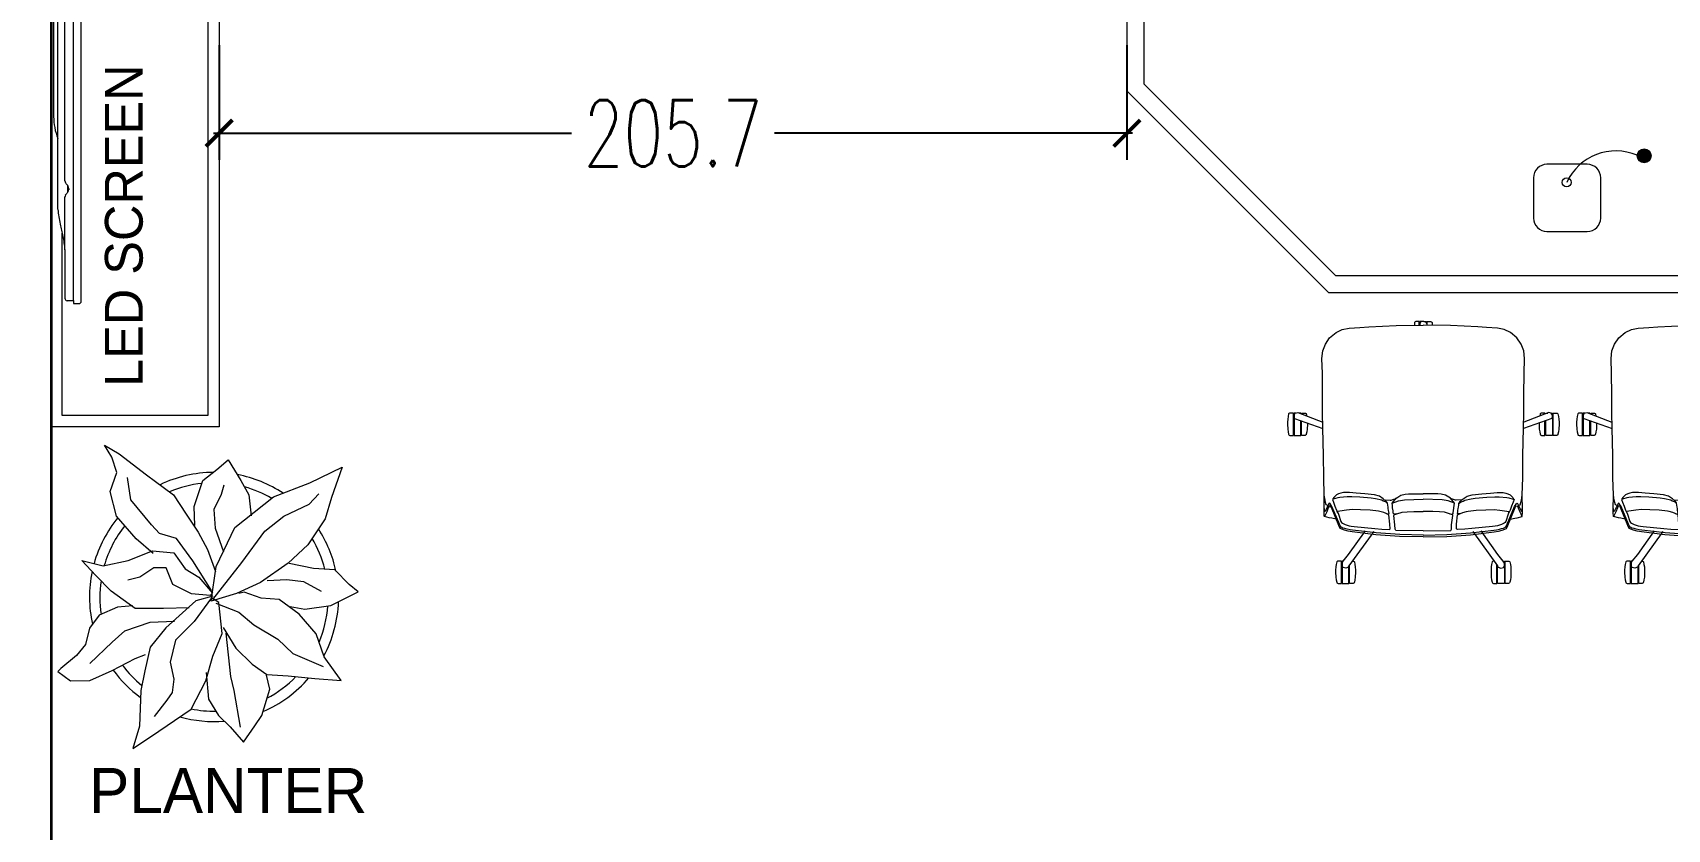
# Model space of a CAD drawing. Header units: centimetres. Extents: x -3207095 to 15275363, y -32656 to 4798027.
# Drawn here: x 692467.8 to 692838.2, y 4439272.1 to 4439452.6 of the extents above; entities that cross this region are included whole.
import ezdxf

# ---------------------------------------------------------------- set-up
doc = ezdxf.new("R2010")
doc.units = ezdxf.units.CM
doc.linetypes.add('DUZ', pattern=[500, 500])
doc.layers.get('0').update_dxf_attribs({"color": 1, "linetype": 'DUZ'})
doc.layers.add('DIM', color=1, linetype='DUZ')
for name, color, linetype, lineweight in [('DUVAR', 7, 'Continuous', 35), ('Fix & Furniture', 144, 'Continuous', 13), ('Fix. Furniture', 144, 'Continuous', 9), ('Text & Arrow', 11, 'Continuous', 13), ('Wall', 7, 'Continuous', 35)]:
    doc.layers.add(name, color=color, linetype=linetype, lineweight=lineweight)
doc.styles.add('ATT', font='romans.shx')
doc.styles.add('DIM', font='ROMANSTW.SHX', dxfattribs={"width": 0.7})
doc.dimstyles.new('1_100', dxfattribs={"dimtxt": 15, "dimasz": 6, "dimexe": 6, "dimexo": 0, "dimgap": 2, "dimtad": 0, "dimdec": 1, "dimzin": 11, "dimdsep": 46, "dimtxsty": 'DIM', "dimblk": 'ARCHTICK', "dimcen": 3, "dimdle": 1.25, "dimclrt": 2, "dimadec": 0, "dimazin": 0, "dimtfac": 1.25, "dimtdec": 1, "dimtix": 1, "dimtofl": 0, "dimtmove": 1, "dimatfit": 3, "dimldrblk": 'ARCHTICK', "dimfxl": 20, "dimfxlon": 1, "dimtolj": 1, "dimtzin": 0, "dimarcsym": 0})

# ---------------------------------------------------------------- blocks, each defined once
blk = doc.blocks.new('drhdfhjfgj')
at = {"layer": 'Fix. Furniture'}
for p, q in [((3974.08, 1919.57), (3969.74, 1919.57)), ((3974.08, 1919.57), (3978.78, 1919.57)), ((3977.68, 1920.19), (4006.27, 1920.19)), ((3980.22, 1919.57), (3999.27, 1919.57)), ((3995.93, 1920.57), (3985.96, 1920.57)), ((3995.83, 1920.65), (3995.83, 1920.65)), ((3995.85, 1920.57), (3995.83, 1920.65)), ((3998.89, 1920.57), (3995.93, 1920.57)), ((3999.11, 1920.19), (3999.11, 1920.29)), ((4000.17, 1920.75), (3999.93, 1920.34)), ((3999.93, 1920.34), (3999.93, 1920.19)), ((4006.27, 1920.8), (4000.3, 1920.8)), ((4000.71, 1919.57), (4006.27, 1919.57)), ((4006.27, 1920.8), (4012.24, 1920.8)), ((4034.86, 1920.19), (4006.27, 1920.19)), ((4011.83, 1919.57), (4006.27, 1919.57)), ((4012.37, 1920.75), (4012.61, 1920.34)), ((4012.61, 1920.34), (4012.61, 1920.19)), ((4032.31, 1919.57), (4013.27, 1919.57)), ((4013.42, 1920.19), (4013.42, 1920.29)), ((4013.64, 1920.57), (4016.6, 1920.57)), ((4016.6, 1920.57), (4026.57, 1920.57)), ((4016.68, 1920.57), (4016.71, 1920.65)), ((4016.71, 1920.65), (4016.71, 1920.65)), ((4038.46, 1919.57), (4033.76, 1919.57)), ((4038.46, 1919.57), (4042.79, 1919.57)), ((3969.53, 1918.81), (3969.27, 1918.81)), ((3969.27, 1918.81), (3969.27, 1918.32)), ((3969.48, 1918.11), (4006.3, 1918.11)), ((3969.53, 1919.36), (3969.53, 1918.81)), ((3969.53, 1918.81), (4006.27, 1918.81)), ((3979.82, 1919.32), (3979.19, 1919.32)), ((3979.5, 1919.23), (3979.42, 1919.23)), ((3979.5, 1919.23), (3979.58, 1919.23)), ((4000.3, 1919.32), (3999.67, 1919.32)), ((3999.99, 1919.23), (3999.91, 1919.23)), ((3999.99, 1919.23), (4000.07, 1919.23)), ((4043.06, 1918.11), (4006.24, 1918.11)), ((4043, 1918.81), (4006.27, 1918.81)), ((4012.23, 1919.32), (4012.86, 1919.32)), ((4012.55, 1919.23), (4012.47, 1919.23)), ((4012.55, 1919.23), (4012.63, 1919.23)), ((4032.72, 1919.32), (4033.35, 1919.32)), ((4033.04, 1919.23), (4032.95, 1919.23)), ((4033.04, 1919.23), (4033.12, 1919.23)), ((4043, 1919.36), (4043, 1918.81)), ((4043, 1918.81), (4043.27, 1918.81)), ((4043.27, 1918.81), (4043.27, 1918.32))]:
    blk.add_line(p, q, dxfattribs=at)
for centre, radius, start, end in [((3969.74, 1919.36), 0.211, 90, 180), ((3973.7, 1926.44), 6.89, 273.133, 283.1533), ((3996.89, 1827.22), 95.01, 102.4805, 103.1533), ((3978.6, 1909.85), 10.38, 95.1102, 102.4805), ((3978.76, 1919.22), 0.349, 61.654, 87.3071), ((3978.54, 1918.81), 0.818, 42.0514, 61.654), ((3980.46, 1918.81), 0.818, 118.346, 137.9486), ((3980.24, 1919.22), 0.349, 92.6929, 118.346), ((3985.96, 1915.34), 5.23, 90, 111.9006), ((3998.83, 1920.29), 0.286, 0.1744, 76.175), ((3999.25, 1919.22), 0.349, 61.654, 87.3071), ((3999.03, 1918.81), 0.818, 42.0514, 61.654), ((4000.3, 1920.62), 0.179, 90, 135.3917), ((4000.95, 1918.81), 0.818, 118.346, 137.9486), ((4000.73, 1919.22), 0.349, 92.6929, 118.346), ((4011.81, 1919.22), 0.349, 61.654, 87.3071), ((4011.59, 1918.81), 0.818, 42.0514, 61.654), ((4012.24, 1920.62), 0.179, 44.6083, 90), ((4013.51, 1918.81), 0.818, 118.346, 137.9486), ((4013.29, 1919.22), 0.349, 92.6929, 118.346), ((4013.71, 1920.29), 0.286, 103.825, 179.8256), ((4026.57, 1915.34), 5.23, 68.0994, 90), ((4032.3, 1919.22), 0.349, 61.654, 87.3071), ((4032.07, 1918.81), 0.818, 42.0514, 61.654), ((4034, 1918.81), 0.818, 118.346, 137.9486), ((4033.77, 1919.22), 0.349, 92.6929, 118.346), ((4033.93, 1909.85), 10.38, 77.5195, 84.8898), ((4015.65, 1827.22), 95.01, 76.8467, 77.5195), ((4038.83, 1926.44), 6.89, 256.8467, 266.867), ((4042.79, 1919.36), 0.211, 0, 90), ((3969.48, 1918.32), 0.211, 180, 270), ((3979.42, 1919.6), 0.367, 222.0514, 270), ((3979.58, 1919.6), 0.367, 270, 317.9486), ((3999.91, 1919.6), 0.367, 222.0514, 270), ((4000.07, 1919.6), 0.367, 270, 317.9486), ((4012.47, 1919.6), 0.367, 222.0514, 270), ((4012.63, 1919.6), 0.367, 270, 317.9486), ((4032.95, 1919.6), 0.367, 222.0514, 270), ((4033.12, 1919.6), 0.367, 270, 317.9486), ((4043.06, 1918.32), 0.211, 270, 0)]:
    blk.add_arc(centre, radius, start, end, dxfattribs=at)
blk = doc.blocks.new('545')
at = {"color": 0}
for p, q in [((-345, -317.5), (-269, -291.1)), ((345, -317.5), (269, -291.1)), ((-345, -317.5), (-346.6, -320.4)), ((-346.6, -320.4), (-346.6, -326.6)), ((-346.6, -326.6), (-343.2, -332.1)), ((-343.2, -332.1), (-336.8, -333.6)), ((-336.8, -333.6), (-269.4, -308.1)), ((336.8, -333.6), (269.4, -308.1)), ((343.2, -332.1), (336.8, -333.6)), ((346.6, -326.6), (343.2, -332.1)), ((345, -317.5), (346.6, -320.4)), ((346.6, -320.4), (346.6, -326.6))]:
    blk.add_line(p, q, dxfattribs=at)
for points in [[(-219.4, 64.5), (-229.8, 64.5), (-231.4, 65.6), (-232.2, 66.9), (-233.6, 73.7), (-234.6, 80.5), (-235.3, 89.1), (-235.3, 94.3), (-234.6, 108.1), (-233.6, 115), (-232.1, 121.4), (-231.7, 122.6), (-230.9, 123.4), (-230.3, 124), (-228.7, 124.4), (-219.4, 124.4), (-219.4, 64.5)], [(-214.3, 64.5), (-217.6, 64.5), (-217.6, 124.4), (-199.4, 124.4), (-199.4, 77.4)], [(-190, 64.5), (-187.2, 64.5), (-185.6, 65.6), (-184.9, 66.9), (-183.4, 73.7), (-182.4, 80.5), (-181.8, 89.1), (-181.7, 94.3), (-182.4, 108.1), (-183.4, 115), (-184.9, 121.4), (-185.4, 122.6), (-186.1, 123.4), (-186.7, 124), (-188.3, 124.4), (-197.6, 124.4), (-197.5, 74.9)], [(190, 64.5), (187.2, 64.5), (185.6, 65.6), (184.9, 66.9), (183.4, 73.7), (182.4, 80.5), (181.8, 89.1), (181.7, 94.3), (182.4, 108.1), (183.4, 115), (184.9, 121.4), (185.4, 122.6), (186.1, 123.4), (186.7, 124), (188.3, 124.4), (197.6, 124.4), (197.5, 74.9)], [(214.3, 64.5), (217.6, 64.5), (217.6, 124.4), (199.4, 124.4), (199.4, 77.4)], [(219.4, 64.5), (229.8, 64.5), (231.4, 65.6), (232.2, 66.9), (233.6, 73.7), (234.6, 80.5), (235.3, 89.1), (235.3, 94.3), (234.6, 108.1), (233.6, 115), (232.1, 121.4), (231.7, 122.6), (230.9, 123.4), (230.3, 124), (228.7, 124.4), (219.4, 124.4), (219.4, 64.5)], [(-132.6, -14.4), (-199.4, 77.4), (-201, 80.6), (-207.9, 84), (-215.1, 82), (-217.6, 76.5), (-217.6, 69.9), (-214.7, 65.1), (-200.3, 47.2), (-155.2, -16.8)], [(132.6, -14.4), (199.4, 77.4), (201, 80.6), (207.9, 84), (215.1, 82), (217.6, 76.5), (217.6, 69.9), (214.7, 65.1), (200.3, 47.2), (155.2, -16.8)], [(0, 0), (-63.6, -1.5), (-127.1, -6.1), (-190.4, -13.6), (-201.5, -15.6), (-211.2, -18), (-218.8, -20.6), (-223.1, -23), (-226.8, -30.4), (-246.5, -79.1), (-248.6, -82.8), (-251.1, -83.9), (-252.7, -83), (-254.8, -78), (-259.1, -67.6), (-261.5, -61.7), (-264.8, -55.1)], [(0, 0), (63.6, -1.5), (127.1, -6.1), (190.4, -13.6), (201.5, -15.6), (211.2, -18), (218.8, -20.6), (223.1, -23), (226.8, -30.4), (246.5, -79.1), (248.6, -82.8), (251.1, -83.9), (252.7, -83), (254.8, -78), (259.1, -67.6), (261.5, -61.7), (264.8, -55.1)], [(0.2, -4.7), (-63.2, -6.7), (-126.5, -11.2), (-189.5, -18.2), (-196.2, -19.3), (-204.4, -21.2), (-210.2, -22.5), (-215.6, -23.9), (-220.4, -26.3), (-223, -29.8), (-226.5, -38.7), (-244.9, -81.3), (-250.6, -90.6), (-253, -89.5), (-263.2, -68.6)], [(-91.9, -19.6), (-89.7, -20.5), (-88.8, -22), (-89.5, -34.1), (-92.1, -59.3), (-99.5, -62.8), (-106.1, -65.7), (-116.1, -68.7), (-120.2, -69.6), (-142.3, -71.9), (-168, -73.2), (-190.1, -73.4), (-205.5, -72.3), (-224.1, -68.9), (-229.7, -68), (-229.9, -67.7), (-227.8, -61.1), (-221, -41.5), (-219.4, -38.7), (-217, -36.7), (-209.7, -33.5), (-199.2, -30.3), (-193, -29.1), (-185.7, -27.7), (-130.2, -22.5), (-111.3, -21.1), (-91.9, -19.6)], [(0, -16.2), (-73.5, -17.6), (-74.4, -19.1), (-75.4, -20.9), (-76.1, -32.8), (-79.4, -57.8), (-78.4, -59.4), (-76.1, -60.2), (-70.7, -62), (-56.7, -66.2), (-43.6, -67.7), (-25.3, -68.5), (0.1, -68.5)], [(-0.2, -4.7), (63.2, -6.7), (126.5, -11.2), (189.5, -18.2), (196.2, -19.3), (204.4, -21.2), (210.2, -22.5), (215.6, -23.9), (220.4, -26.3), (223, -29.8), (226.5, -38.7), (244.9, -81.3), (250.6, -90.6), (253, -89.5), (263.2, -68.6)], [(0, -16.2), (73.5, -17.6), (74.4, -19.1), (75.4, -20.9), (76.1, -32.8), (79.4, -57.8), (78.4, -59.4), (76.1, -60.2), (70.7, -62), (56.7, -66.2), (43.6, -67.7), (25.3, -68.5), (-0.1, -68.5)], [(91.9, -19.6), (89.7, -20.5), (88.8, -22), (89.5, -34.1), (92.1, -59.3), (99.5, -62.8), (106.1, -65.7), (116.1, -68.7), (120.2, -69.6), (142.3, -71.9), (168, -73.2), (190.1, -73.4), (205.5, -72.3), (224.1, -68.9), (229.7, -68), (229.9, -67.7), (227.8, -61.1), (221, -41.5), (219.4, -38.7), (217, -36.7), (209.7, -33.5), (199.2, -30.3), (193, -29.1), (185.7, -27.7), (130.2, -22.5), (111.3, -21.1), (91.9, -19.6)], [(-255.6, -84.2), (-260.2, -86.3), (-262, -92.8), (-263.4, -98.3), (-265.5, -112.1), (-266.6, -159.4), (-267.4, -218.9), (-269.1, -292.2), (-270, -333.3), (-270, -382.5), (-270.4, -438.7), (-271.8, -478.9), (-269.6, -498.9), (-262.6, -517.5), (-251.2, -533.8), (-234.1, -548.3), (-217.3, -556.3), (-198.7, -560.3), (-170, -562.3), (-146.1, -564), (-72.8, -567), (0, -568.4)], [(-264.8, -55.1), (-265.4, -55.1), (-265.6, -55.5), (-265.8, -64.7), (-266.1, -71.9), (-266.1, -75.4), (-265.5, -110.6)], [(-263.2, -68.6), (-263.9, -68.6), (-263.9, -68.6), (-264.8, -69.2), (-265.3, -70.7), (-266.1, -83.6)], [(-233.5, -47.9), (-245.4, -50.4), (-252.1, -51.7), (-265.3, -55)], [(-98.2, -62.2), (-95.7, -62.2), (-93.1, -62.2), (-91.9, -62.6), (-92.6, -67.5), (-93.1, -71), (-93.8, -76.4), (-94.3, -80), (-95.1, -85.2), (-95.8, -90.3), (-95.9, -91.1), (-101.7, -94.4), (-107.4, -96.4), (-111.2, -98.7), (-128.4, -102.5), (-139.6, -104.1), (-170.4, -106.5), (-191.7, -107.6), (-204, -107.6), (-223.7, -106.2), (-229.5, -104.9), (-241.4, -101.6), (-243.9, -100.7), (-240.7, -93.5), (-236.9, -82.3), (-232.9, -72), (-231.6, -68.5), (-228.5, -63.2)], [(-71.4, -61.7), (-75.9, -61.5), (-78.7, -61.8), (-79.9, -62.2), (-80.5, -65.7), (-81.1, -70.4), (-82.2, -78.1), (-82.8, -84), (-83.8, -90.4), (-66.6, -97.1), (-50.4, -99.5), (0, -101)], [(71.4, -61.7), (75.9, -61.5), (78.7, -61.8), (79.9, -62.2), (80.5, -65.7), (81.1, -70.4), (82.2, -78.1), (82.8, -84), (83.8, -90.4), (66.6, -97.1), (50.4, -99.5), (0, -101)], [(255.6, -84.2), (260.2, -86.3), (262, -92.8), (263.4, -98.3), (265.5, -112.1), (266.6, -159.4), (267.4, -218.9), (269.1, -292.2), (270, -333.3), (270, -382.5), (270.4, -438.7), (271.8, -478.9), (269.6, -498.9), (262.6, -517.5), (251.2, -533.8), (234.1, -548.3), (217.3, -556.3), (198.7, -560.3), (170, -562.3), (146.1, -564), (72.8, -567), (0, -568.4)], [(98.2, -62.2), (95.7, -62.2), (93.1, -62.2), (91.9, -62.6), (92.6, -67.5), (93.1, -71), (93.8, -76.4), (94.3, -80), (95.1, -85.2), (95.8, -90.3), (95.9, -91.1), (101.7, -94.4), (107.4, -96.4), (111.2, -98.7), (128.4, -102.5), (139.6, -104.1), (170.4, -106.5), (191.7, -107.6), (204, -107.6), (223.7, -106.2), (229.5, -104.9), (241.4, -101.6), (243.9, -100.7), (240.7, -93.5), (236.9, -82.3), (232.9, -72), (231.6, -68.5), (228.5, -63.2)], [(233.5, -47.9), (245.4, -50.4), (252.1, -51.7), (265.3, -55)], [(263.2, -68.6), (263.9, -68.6), (263.9, -68.6), (264.8, -69.2), (265.3, -70.7), (266.1, -83.6)], [(264.8, -55.1), (265.4, -55.1), (265.6, -55.5), (265.8, -64.7), (266.1, -71.9), (266.1, -75.4), (265.5, -110.6)], [(-95.9, -91.1), (-99.3, -95.4), (-107.3, -102.6), (-117.3, -109.1), (-130.9, -113.4), (-156.8, -115.8), (-179.9, -117.6), (-198.2, -119), (-214.2, -118.9), (-221.1, -117.5), (-227.1, -115.5), (-232.7, -112.9), (-236.5, -109.5), (-240.1, -105.9), (-242.4, -102.4), (-243, -101.1)], [(-102.3, -99.6), (-88.6, -99)], [(-88.6, -99), (-86.2, -99), (-81.4, -100.2), (-73.1, -103.2)], [(-83.8, -90.4), (-72.8, -103.9), (-68.2, -107.1), (-59.9, -111.7), (-48.2, -114.4), (-39.4, -115.5), (-33.8, -115.8), (0, -115.8)], [(83.8, -90.4), (72.8, -103.9), (68.2, -107.1), (59.9, -111.7), (48.2, -114.4), (39.4, -115.5), (33.8, -115.8), (0, -115.8)], [(88.6, -99), (86.2, -99), (81.4, -100.2), (73.1, -103.2)], [(102.3, -99.6), (88.6, -99)], [(95.9, -91.1), (99.3, -95.4), (107.3, -102.6), (117.3, -109.1), (130.9, -113.4), (156.8, -115.8), (179.9, -117.6), (198.2, -119), (214.2, -118.9), (221.1, -117.5), (227.1, -115.5), (232.7, -112.9), (236.5, -109.5), (240.1, -105.9), (242.4, -102.4), (243, -101.1)], [(-348.4, -332.4), (-358.8, -332.4), (-360.4, -331.3), (-361.2, -330), (-362.6, -323.2), (-363.6, -316.4), (-364.3, -307.8), (-364.3, -302.6), (-363.6, -288.8), (-362.6, -281.9), (-361.1, -275.4), (-360.7, -274.3), (-359.9, -273.5), (-359.3, -272.9), (-357.7, -272.5), (-348.4, -272.5), (-348.4, -332.4)], [(-341.8, -332.4), (-346.6, -332.4), (-346.6, -272.5), (-328.4, -272.5), (-328.4, -311.7)], [(-310.6, -305.5), (-310.5, -302.7), (-311.2, -288.9), (-312.2, -282), (-313.7, -275.5), (-314.2, -274.4), (-314.9, -273.6), (-315.5, -273), (-317.1, -272.6), (-326.4, -272.6), (-326.4, -311.1)], [(310.6, -305.5), (310.5, -302.7), (311.2, -288.9), (312.2, -282), (313.7, -275.5), (314.2, -274.4), (314.9, -273.6), (315.5, -273), (317.1, -272.6), (326.4, -272.6), (326.4, -311.1)], [(341.8, -332.4), (346.6, -332.4), (346.6, -272.5), (328.4, -272.5), (328.4, -311.7)], [(348.4, -332.4), (358.8, -332.4), (360.4, -331.3), (361.2, -330), (362.6, -323.2), (363.6, -316.4), (364.3, -307.8), (364.3, -302.6), (363.6, -288.8), (362.6, -281.9), (361.1, -275.4), (360.7, -274.3), (359.9, -273.5), (359.3, -272.9), (357.7, -272.5), (348.4, -272.5), (348.4, -332.4)], [(-328.4, -330.4), (-328.5, -332.5), (-334, -332.5)], [(-326.4, -332.5), (-316, -332.5), (-314.4, -331.4), (-313.7, -330.1), (-312.5, -324.4)], [(-326.4, -329.7), (-326.4, -332.5)], [(326.4, -332.5), (316, -332.5), (314.4, -331.4), (313.7, -330.1), (312.5, -324.4)], [(326.4, -329.7), (326.4, -332.5)], [(328.4, -330.4), (328.5, -332.5), (334, -332.5)], [(-10.8, -568.2), (-10.8, -577.8), (-20.1, -577.8), (-21.6, -577.5), (-22.8, -576.6), (-23.4, -575.7), (-23.5, -574.8), (-23.5, -571.1), (-23.5, -567.9)], [(0.2, -578.5), (-1.7, -578.4), (-2.8, -578.1), (-6.3, -576.9), (-9.2, -571.9), (-9.2, -568.2)], [(-0.2, -578.5), (1.7, -578.4), (2.8, -578.1), (6.3, -576.9), (9.2, -571.9), (9.2, -568.2)], [(10.8, -568.2), (10.8, -577.8), (20.1, -577.8), (21.6, -577.5), (22.8, -576.6), (23.4, -575.7), (23.5, -574.8), (23.5, -571.1), (23.5, -567.9)], [(-3.7, -577.8), (-8.8, -577.8), (-8.8, -572.6)], [(3.7, -577.8), (8.8, -577.8), (8.8, -572.6)]]:
    blk.add_lwpolyline(points, dxfattribs=at)
blk = doc.blocks.new('dfdjfgkjgh')
at = {"layer": 'Fix. Furniture', "rotation": 180}
blk.add_blockref('545', (250.2, 2059.6), dxfattribs=at)
blk = doc.blocks.new('rtjhrtjrfj')
at = {"layer": 'Fix. Furniture'}
h = blk.add_hatch(color=256, dxfattribs=at)
edge = h.paths.add_edge_path()
edge.add_arc((4243.48, 2296.97), 0.616, 0, 360)
blk.add_lwpolyline([(4234.8, 2290.21), (4238.4, 2290.21, 0.414214), (4239.6, 2291.41), (4239.6, 2295.01, 0.414214), (4238.4, 2296.21), (4234.8, 2296.21, 0.414214), (4233.6, 2295.01), (4233.6, 2291.41, 0.414214)], format="xyb", close=True, dxfattribs=at)
for centre, radius in [((4243.48, 2296.97), 0.616), ((4236.57, 2294.6), 0.404)]:
    blk.add_circle(centre, radius, dxfattribs=at)
blk.add_arc((4240.96, 2292.57), 4.84, 66.8722, 155.2274, dxfattribs=at)
blk = doc.blocks.new('12PPLT12')
at = {"color": 0, "linetype": 'ByBlock'}
for p, q in [((-0.0344, 0.6941), (-0.0316, 0.7514)), ((-0.0316, 0.7514), (-0.0021, 0.6891)), ((-0.0505, 0.6319), (-0.0344, 0.6941)), ((-0.0021, 0.6891), (0.044, 0.559)), ((-0.1155, 0.5834), (-0.0505, 0.6319)), ((-0.0643, 0.5101), (-0.0261, 0.5913)), ((-0.1483, 0.4856), (-0.1155, 0.5834)), ((0.044, 0.559), (0.0902, 0.4316)), ((-0.1321, 0.3666), (-0.1483, 0.4856)), ((-0.0505, 0.38), (-0.0643, 0.5101)), ((-0.3489, 0.3338), (-0.3623, 0.415)), ((-0.3623, 0.415), (-0.3028, 0.35)), ((0.0902, 0.4316), (0.0902, 0.3393)), ((0.1335, 0.3472), (0.2202, 0.415)), ((0.2202, 0.415), (0.2908, 0.4206)), ((0.2908, 0.4206), (0.3503, 0.4289)), ((0.3503, 0.4289), (0.3475, 0.331)), ((-0.3323, 0.2471), (-0.3489, 0.3338)), ((-0.3028, 0.35), (-0.2078, 0.3121)), ((-0.1077, 0.2794), (-0.1321, 0.3666)), ((-0.0427, 0.3338), (-0.0505, 0.38)), ((0.0035, 0.2794), (-0.0427, 0.3338)), ((0.0902, 0.3393), (0.0902, 0.2526)), ((0.0929, 0.2821), (0.1335, 0.3472)), ((0.2502, 0.3283), (0.193, 0.2932)), ((0.2797, 0.3527), (0.2502, 0.3283)), ((0.3475, 0.331), (0.3424, 0.266)), ((-0.2078, 0.3121), (-0.1049, 0.2904)), ((-0.1049, 0.2904), (-0.0371, 0.236)), ((0.009, 0.1686), (0.0035, 0.2794)), ((0.193, 0.2932), (0.1552, 0.2282)), ((0.3424, 0.266), (0.3042, 0.1903)), ((-0.2889, 0.1359), (-0.3323, 0.2471)), ((-0.205, 0.2309), (-0.2511, 0.2471)), ((-0.1372, 0.2309), (-0.205, 0.2309)), ((-0.0966, 0.2037), (-0.1372, 0.2309)), ((-0.1104, 0.1331), (-0.0966, 0.2037)), ((-0.0371, 0.236), (-0.0344, 0.1576)), ((0.0902, 0.2526), (0.0823, 0.1737)), ((0.1552, 0.2282), (0.1307, 0.1303)), ((0.223, 0.1876), (0.4208, 0.2037)), ((0.4208, 0.2037), (0.5726, 0.171)), ((-0.4868, 0.171), (-0.5357, 0.1253)), ((-0.4245, 0.1926), (-0.4868, 0.171)), ((-0.3461, 0.1793), (-0.4245, 0.1926)), ((-0.2917, 0.1493), (-0.3461, 0.1793)), ((-0.1944, 0.0736), (-0.2889, 0.1359)), ((-0.0694, 0.0602), (-0.1104, 0.1331)), ((-0.0344, 0.1576), (-0.0071, 0.1008)), ((0.0062, 0.0275), (0.009, 0.1686)), ((0.0823, 0.1737), (0.0606, 0.0819)), ((0.074, 0.0981), (0.223, 0.1876)), ((0.5726, 0.171), (0.716, 0.152)), ((0.716, 0.152), (0.6131, 0.0736)), ((-0.6712, 0.0981), (-0.6874, 0.0953)), ((-0.6874, 0.0953), (-0.6657, 0.0358)), ((-0.5901, 0.1087), (-0.6712, 0.0981)), ((-0.5357, 0.1253), (-0.5901, 0.1087)), ((-0.5629, 0.0519), (-0.4407, 0.0736)), ((-0.4407, 0.0736), (-0.3733, 0.0842)), ((-0.3733, 0.0842), (-0.27, 0.0575)), ((-0.1077, 0.0192), (-0.1944, 0.0736)), ((-0.0182, -0.0076), (0.074, 0.0981)), ((-0.0071, 0.1008), (0.0035, 0.0169)), ((0.169, 0.0547), (0.3152, 0.1087)), ((0.3152, 0.1087), (0.4125, 0.117)), ((0.4125, 0.117), (0.5237, 0.1008)), ((0.5237, 0.1008), (0.5781, 0.1142)), ((0.6131, 0.0736), (0.5453, 0.0169)), ((-0.6657, 0.0358), (-0.6007, -0.0048)), ((-0.2294, 0.003), (-0.3244, -0.0265)), ((-0.27, 0.0575), (-0.1861, 0.0058)), ((-0.0694, 0.0275), (-0.2294, 0.003)), ((-0.0099, 0.003), (-0.1211, -0.0376)), ((-0.0099, 0.0141), (-0.0694, 0.0602)), ((-0.0021, 0.0058), (-0.0694, 0.0275)), ((-0.0099, -0.0048), (0.169, 0.0547)), ((0.0035, 0.0169), (-0.0099, 0.0141)), ((0.0035, -0.0293), (-0.0099, 0.003)), ((0.5453, 0.0169), (0.4291, -0.0321)), ((-0.6007, -0.0048), (-0.5034, -0.0214)), ((-0.5034, -0.0214), (-0.4001, -0.0321)), ((-0.4001, -0.0321), (-0.3567, -0.0404)), ((-0.3244, -0.0265), (-0.395, -0.0943)), ((-0.2239, -0.0593), (-0.2917, -0.1216)), ((-0.1211, -0.0376), (-0.2239, -0.0593)), ((-0.0533, -0.1405), (0.0035, -0.0293)), ((0.0823, -0.0376), (-0.0182, -0.0076)), ((-0.0071, -0.0242), (0.0496, -0.1054)), ((0.1879, -0.0537), (0.0823, -0.0376)), ((0.1118, -0.051), (0.0902, -0.0431)), ((0.1552, -0.1082), (0.1118, -0.051)), ((0.3231, -0.051), (0.1879, -0.0537)), ((0.2147, -0.062), (0.2825, -0.1026)), ((0.4291, -0.0321), (0.3231, -0.051)), ((0.3964, -0.1243), (0.3258, -0.0537)), ((-0.395, -0.0943), (-0.4517, -0.1515)), ((-0.2917, -0.1216), (-0.3161, -0.1866)), ((-0.0371, -0.1216), (-0.0399, -0.2194)), ((0.0496, -0.1054), (0.0713, -0.1811)), ((0.2124, -0.1515), (0.1552, -0.1082)), ((0.2825, -0.1026), (0.3341, -0.146)), ((0.4642, -0.176), (0.3964, -0.1243)), ((-0.4517, -0.1515), (-0.5357, -0.2678)), ((-0.3161, -0.1866), (-0.3516, -0.2272)), ((-0.2133, -0.2627), (-0.1349, -0.1949)), ((-0.1349, -0.1949), (-0.0533, -0.1405)), ((-0.1192, -0.3038), (-0.0399, -0.1479)), ((0.0713, -0.1811), (0.1201, -0.2817)), ((0.2474, -0.2461), (0.2124, -0.1515)), ((0.3341, -0.146), (0.3719, -0.2166)), ((0.4803, -0.2572), (0.4642, -0.176)), ((-0.3867, -0.2411), (-0.4651, -0.2678)), ((-0.3516, -0.2272), (-0.3867, -0.2411)), ((-0.193, -0.2355), (-0.2442, -0.3296)), ((-0.0399, -0.2194), (-0.021, -0.3084)), ((0.2341, -0.2), (0.2774, -0.2411)), ((0.2608, -0.3495), (0.2474, -0.2461)), ((0.2774, -0.2411), (0.3719, -0.2867)), ((0.4942, -0.3006), (0.4803, -0.2572)), ((-0.5357, -0.2678), (-0.6062, -0.3278)), ((-0.6062, -0.3278), (-0.5223, -0.3278)), ((-0.5223, -0.3278), (-0.3244, -0.325)), ((-0.3244, -0.325), (-0.2133, -0.2627)), ((-0.139, -0.3578), (-0.1192, -0.3038)), ((-0.021, -0.3084), (0.0062, -0.3762)), ((0.1201, -0.2817), (0.139, -0.3629)), ((0.3719, -0.2867), (0.4942, -0.3006)), ((-0.2442, -0.3296), (-0.247, -0.4062)), ((-0.199, -0.4943), (-0.139, -0.3578)), ((-0.0173, -0.4316), (0.0025, -0.3776)), ((0.0062, -0.3762), (0.074, -0.4279)), ((0.139, -0.3629), (0.2124, -0.474)), ((0.2364, -0.4441), (0.2608, -0.3495)), ((-0.247, -0.4062), (-0.2327, -0.4713)), ((-0.1021, -0.5026), (-0.0173, -0.4316)), ((0.074, -0.4279), (0.158, -0.4957)), ((0.2419, -0.5608), (0.2364, -0.4441)), ((-0.2327, -0.4713), (-0.2216, -0.5511)), ((-0.2216, -0.5511), (-0.1478, -0.5225)), ((-0.1478, -0.5225), (-0.1021, -0.5026)), ((0.158, -0.4957), (0.2419, -0.5608))]:
    blk.add_line(p, q, dxfattribs=at)
for radius, start, end in [(0.5, 107.12296, 130.98158), (0.5, 56.95629, 82.29505), (0.4583, 107.98642, 130.5771), (0.4583, 62.68987, 79.53455), (0.5, 134.80206, 159.18037), (0.5, 22.97684, 45.84728), (0.4583, 138.47558, 155.33471), (0.4583, 26.27612, 41.1349), (0.5, 182.50299, 200.45628), (0.4583, 183.26994, 197.40025), (0.4583, 340.65586, 357.50575), (0.5, 338.58618, 359.74423), (0.5, 220.66056, 241.33926), (0.4583, 225.08351, 237.50228), (0.5, 298.34547, 324.45412), (0.4583, 303.38678, 322.07557), (0.4583, 264.18858, 282.40281), (0.5, 259.70378, 286.12808)]:
    blk.add_arc((0, 0), radius, start, end, dxfattribs=at)
at = {"color": 0, "linetype": 'ByBlock', "style": 'ATT'}
for tag, p, flags in [('ITEM', (-1, -3.25), 3), ('ROOM_NUMBER', (-1, -4.5833), 1)]:
    blk.add_attdef(tag, p, '', height=1, dxfattribs=dict(at, flags=flags))
blk = doc.blocks.new('_ArchTick')
at = {"color": 0, "linetype": 'ByBlock', "const_width": 0.15}
blk.add_lwpolyline([(-0.5, -0.5), (0.5, 0.5)], dxfattribs=at)
blk = doc.blocks.new('*D5942')
at = {"layer": 'Defpoints', "color": 0, "linetype": 'Continuous', "lineweight": 5, "transparency": 16777216}
for p in [(692510.03, 4439450.74), (692715.77, 4439450.74), (692715.77, 4439429.85)]:
    blk.add_point(p, dxfattribs=at)
at = {"layer": 'DIM', "color": 0, "linetype": 'Continuous', "lineweight": -2, "transparency": 16777216}
for p, q in [((692510.03, 4439449.85), (692510.03, 4439423.85)), ((692715.77, 4439449.85), (692715.77, 4439423.85)), ((692508.78, 4439429.85), (692589.9, 4439429.85)), ((692717.02, 4439429.85), (692635.9, 4439429.85))]:
    blk.add_line(p, q, dxfattribs=at)
at = {"layer": 'DIM', "color": 0, "linetype": 'Continuous', "lineweight": -2, "transparency": 16777216, "xscale": 6, "yscale": 6, "zscale": 6, "rotation": 180}
blk.add_blockref('_ArchTick', (692510.03, 4439429.85), dxfattribs=at)
at = {"layer": 'DIM', "color": 0, "linetype": 'Continuous', "lineweight": -2, "transparency": 16777216, "xscale": 6, "yscale": 6, "zscale": 6}
blk.add_blockref('_ArchTick', (692715.77, 4439429.85), dxfattribs=at)
at = {"layer": 'DIM', "color": 2, "linetype": 'Continuous', "lineweight": 5, "transparency": 16777216, "insert": (692612.9, 4439429.85), "char_height": 15, "attachment_point": 5, "style": 'DIM'}
blk.add_mtext('\\A1;205.7', dxfattribs=at)

msp = doc.modelspace()

# ---------------------------------------------------------------- linework, layer by layer
at = {"layer": 'DUVAR'}
msp.add_line((692471.93, 4439708.74), (692471.93, 4439238.74), dxfattribs=at)
at = {"layer": 'Fix & Furniture', "ltscale": 0.02}
for p, q in [((692510.03, 4439607.14), (692510.03, 4439363.3)), ((692510.03, 4439363.3), (692471.93, 4439363.3))]:
    msp.add_line(p, q, dxfattribs=at)
at = {"layer": 'Fix & Furniture', "linetype": 'Continuous', "lineweight": 5}
for p, q in [((692715.77, 4439530.94), (692715.77, 4439439.5)), ((692719.58, 4439529.36), (692719.58, 4439441.08)), ((692763.07, 4439397.59), (692719.58, 4439441.08)), ((692761.49, 4439393.78), (692715.77, 4439439.5)), ((692763.07, 4439397.59), (693655.79, 4439397.59)), ((692761.49, 4439393.78), (693657.37, 4439393.78))]:
    msp.add_line(p, q, dxfattribs=at)
at = {"layer": 'Fix & Furniture', "ltscale": 0.02}
msp.add_lwpolyline([(692474.47, 4439563.26), (692474.47, 4439604.6), (692507.49, 4439604.6), (692507.49, 4439365.84), (692474.47, 4439365.84), (692474.47, 4439407.18)], dxfattribs=at)

# ---------------------------------------------------------------- block references
at = {"layer": 'Fix & Furniture'}
for name, p, xscale, yscale, zscale in [('rtjhrtjrfj', (682054.54, 4433590.42), 2.540005080331274, 2.540005080331274, 2.540005080331274), ('dfdjfgkjgh', (692804.08, 4439164.32), -0.08449496505189338, 0.08449496505189338, 0.08449496505189338), ('dfdjfgkjgh', (692869.6, 4439164.32), -0.08449496505189338, 0.08449496505189338, 0.08449496505189338)]:
    msp.add_blockref(name, p, dxfattribs=dict(at, xscale=xscale, yscale=yscale, zscale=zscale))
at = {"layer": 'Fix. Furniture', "xscale": 56.47957675865443, "yscale": 56.47957675865443, "zscale": 56.47957675865443, "rotation": 33.40178733118382}
msp.add_blockref('12PPLT12', (692508.88, 4439324.74), dxfattribs=at)
at = {"layer": 'Wall', "xscale": 2.540005080331274, "yscale": 2.540005080331274, "zscale": 2.540005080331274, "rotation": 90}
msp.add_blockref('drhdfhjfgj', (697350.78, 4429309.28), dxfattribs=at)

# ---------------------------------------------------------------- texts
at = {"layer": 'Text & Arrow', "insert": (692492.82, 4439372.35), "char_height": 8.554, "attachment_point": 7, "rotation": 90}
msp.add_mtext_dynamic_manual_height_columns('LED SCREEN', width=268.8503, gutter_width=4.28, heights=[0], dxfattribs=at)
at = {"layer": 'Text & Arrow', "insert": (692543.62, 4439285.99), "char_height": 10.227, "attachment_point": 3}
msp.add_mtext_dynamic_manual_height_columns('PLANTER', width=321.4429, gutter_width=5.11, heights=[0], dxfattribs=at)

# ---------------------------------------------------------------- dimensions: what is measured, and where the dimension line sits
at = {"layer": 'DIM', "linetype": 'Continuous', "lineweight": 5}
dim = msp.add_aligned_dim(p1=(692510.03, 4439450.74), p2=(692715.77, 4439450.74), distance=-20.89, dimstyle='1_100', dxfattribs=at)
dim.commit()
dim.dimension.update_dxf_attribs({"geometry": '*D5942', "text_midpoint": (692612.9, 4439429.85)})

doc.saveas('drawing.dxf')
